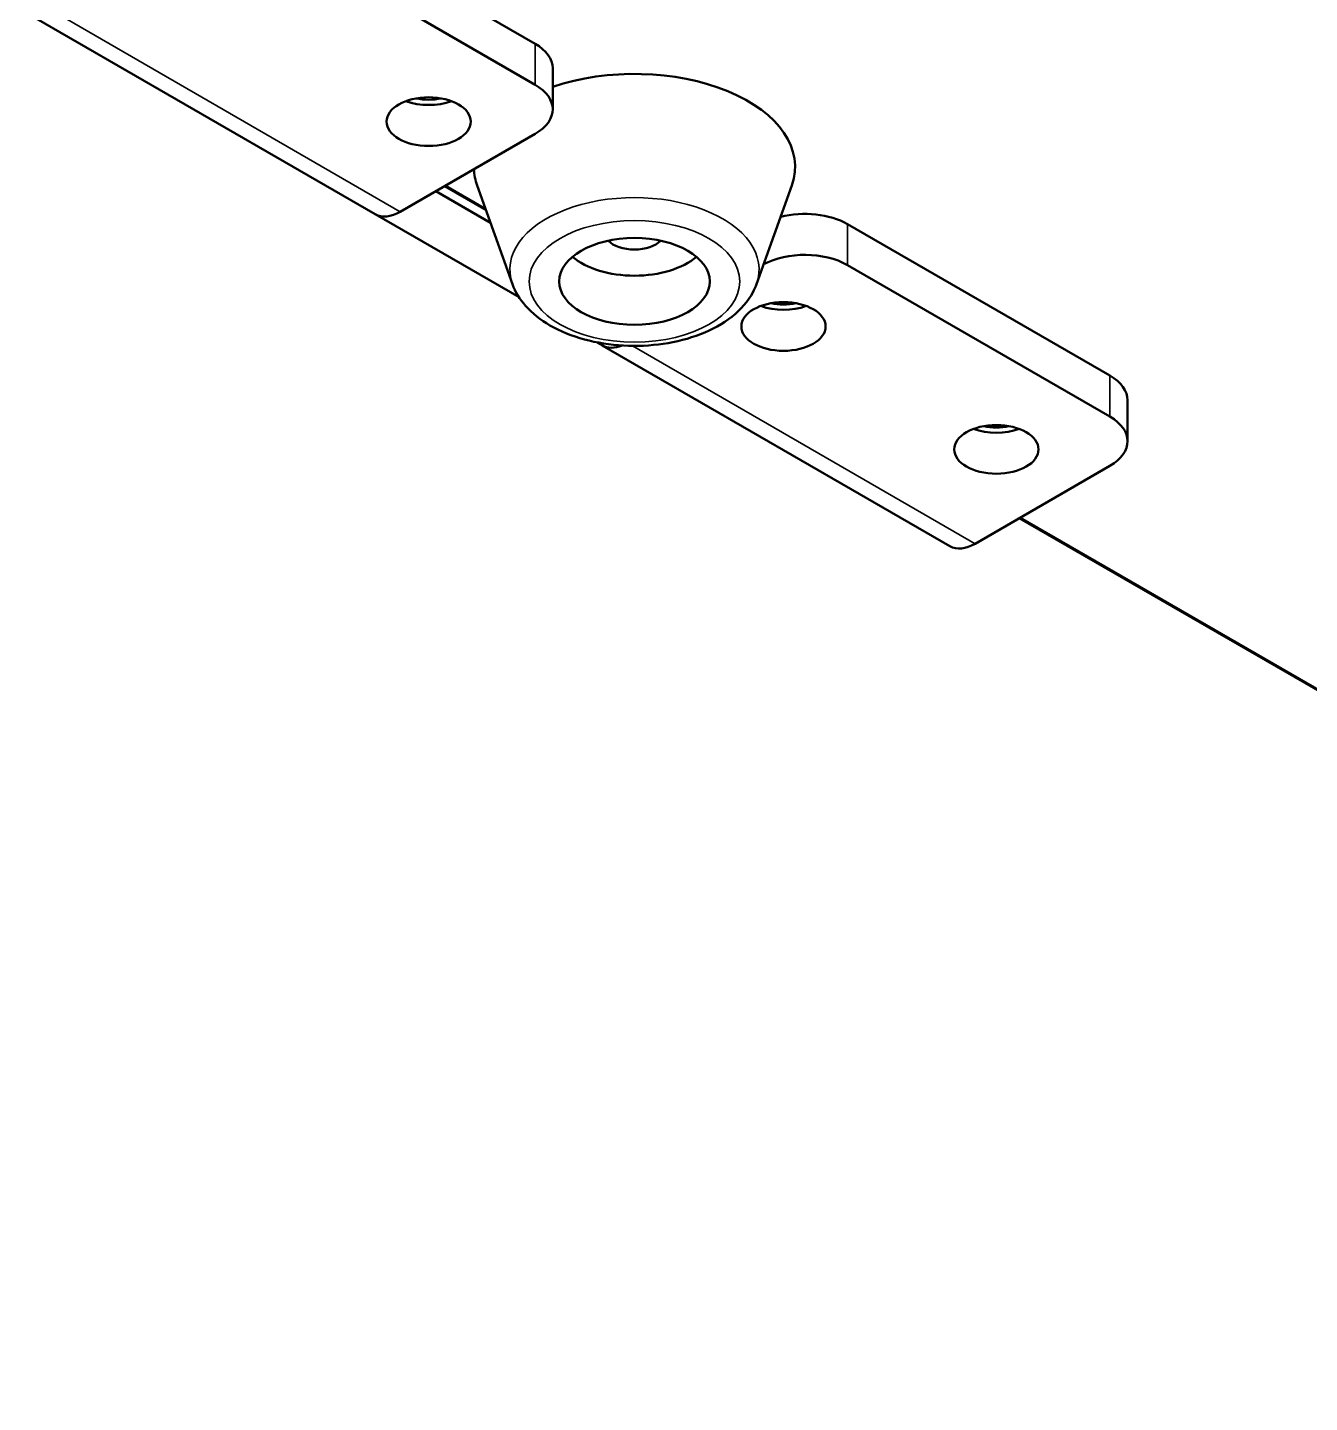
# Model space of a CAD drawing. Header units: millimetres. Extents: x 100 to 5488, y 100 to 4218.
# Drawn here: x 689.3 to 753.2, y 856.6 to 925.1 of the extents above; entities that cross this region are included whole.
import ezdxf

# ---------------------------------------------------------------- set-up
doc = ezdxf.new("R2010")
doc.units = ezdxf.units.MM
doc.header["$LTSCALE"] = 20
doc.layers.add('Visible (ANSI)', color=7, linetype='Continuous', lineweight=50)
doc.layers.add('Visible Narrow (ANSI)', color=7, linetype='Continuous', lineweight=35)

msp = doc.modelspace()

# ---------------------------------------------------------------- linework, layer by layer
at = {"layer": 'Visible (ANSI)'}
for p, q in [((701.487, 931.825), (714.569, 924.272)), ((701.487, 929.784), (714.569, 922.231)), ((706.601, 915.779), (689.277, 925.782)), ((715.447, 921.006), (715.447, 923.048)), ((714.569, 919.782), (707.851, 915.903)), ((712.124, 915.981), (710.055, 917.176)), ((713.439, 912.301), (711.683, 917.216)), ((725.598, 912.301), (727.353, 917.216)), ((709.619, 916.924), (712.351, 915.346)), ((706.601, 915.779), (713.768, 911.642)), ((730.125, 915.291), (743.206, 907.738)), ((730.125, 913.25), (743.206, 905.697)), ((717.655, 909.398), (717.815, 909.305)), ((717.815, 909.305), (717.848, 909.362)), ((717.815, 909.305), (717.915, 909.247)), ((735.239, 899.245), (717.915, 909.247)), ((744.085, 904.472), (744.085, 906.514)), ((743.206, 903.248), (736.489, 899.369)), ((814.997, 856.588), (738.693, 900.642))]:
    msp.add_line(p, q, dxfattribs=at)
for centre, major_axis, start_param, end_param in [((712.447, 923.048), (3, 0), 0, 0.785398), ((719.518, 918.149), (8, 0), 6.079755, 8.387869), ((712.447, 921.006), (3, 0), 5.497787, 7.068583), ((709.265, 922.435), (-2.1, 0), 1.000598, 2.140995), ((709.265, 922.435), (1.65, 0), 4.327229, 5.097549), ((719.518, 918.149), (-8, 0), 0.027357, 0.203431), ((707.851, 917.945), (-1.25, -2.165), 0, 0.785398), ((728.004, 914.066), (-3, 0), 3.926991, 5.127229), ((719.518, 914.883), (1.5, 0), 3.649255, 5.775523), ((728.004, 912.025), (3, 0), 0.785398, 2.324808), ((719.518, 914.883), (-3.75, 0), 0.601264, 2.540328), ((726.943, 912.229), (-2.1, 0), 1.000598, 2.140995), ((726.943, 912.229), (1.65, 0), 4.327229, 5.097549), ((719.165, 911.413), (-1.25, -2.165), 0, 0.633322), ((741.085, 906.514), (3, 0), 0, 0.785398), ((741.085, 904.472), (3, 0), 5.497787, 7.068583), ((737.55, 906.105), (-2.1, 0), 1.000598, 2.140995), ((737.55, 906.105), (1.65, 0), 4.327229, 5.097549), ((736.489, 901.41), (-1.25, -2.165), 0, 0.785398)]:
    msp.add_ellipse(centre, major_axis=major_axis, ratio=0.57735, start_param=start_param, end_param=end_param, dxfattribs=at)
for centre, major_axis in [((709.265, 920.394), (2.1, 0)), ((719.518, 912.433), (3.75, 0)), ((726.943, 910.188), (2.1, 0)), ((737.55, 904.064), (2.1, 0))]:
    msp.add_ellipse(centre, major_axis=major_axis, ratio=0.57735, dxfattribs=at)
msp.add_open_spline([(713.439, 912.301), (713.581, 911.905), (713.806, 911.542), (714.423, 910.839), (714.838, 910.515), (715.821, 909.946), (716.402, 909.713), (717.643, 909.376), (718.303, 909.272), (719.633, 909.2), (720.304, 909.23), (721.603, 909.42), (722.23, 909.58), (723.389, 910.03), (723.92, 910.32), (724.81, 911.022), (725.176, 911.433), (725.491, 912.034), (725.549, 912.166), (725.598, 912.301)], degree=3, knots=[4.130422, 4.130422, 4.130422, 4.130422, 4.396071, 4.396071, 4.711907, 4.711907, 5.058063, 5.058063, 5.403706, 5.403706, 5.746103, 5.746103, 6.08952, 6.08952, 6.436862, 6.436862, 6.77443, 6.77443, 6.865153, 6.865153, 6.865153, 6.865153], dxfattribs=at)
at = {"layer": 'Visible Narrow (ANSI)'}
for p, q in [((690.527, 925.905), (707.851, 915.903)), ((714.569, 922.231), (714.569, 924.272)), ((710.114, 917.21), (712.094, 916.067)), ((730.125, 915.291), (730.125, 913.25)), ((717.915, 909.247), (717.969, 909.342)), ((719.424, 909.222), (736.489, 899.369)), ((743.206, 905.697), (743.206, 907.738)), ((738.752, 900.676), (814.986, 856.662))]:
    msp.add_line(p, q, dxfattribs=at)
msp.add_ellipse((719.518, 913.025), major_axis=(-6.207, 0), ratio=0.57735, start_param=2.938162, end_param=6.486616, dxfattribs=at)
msp.add_ellipse((719.518, 912.433), major_axis=(-5.246, 0), ratio=0.57735, dxfattribs=at)

doc.saveas('drawing.dxf')
